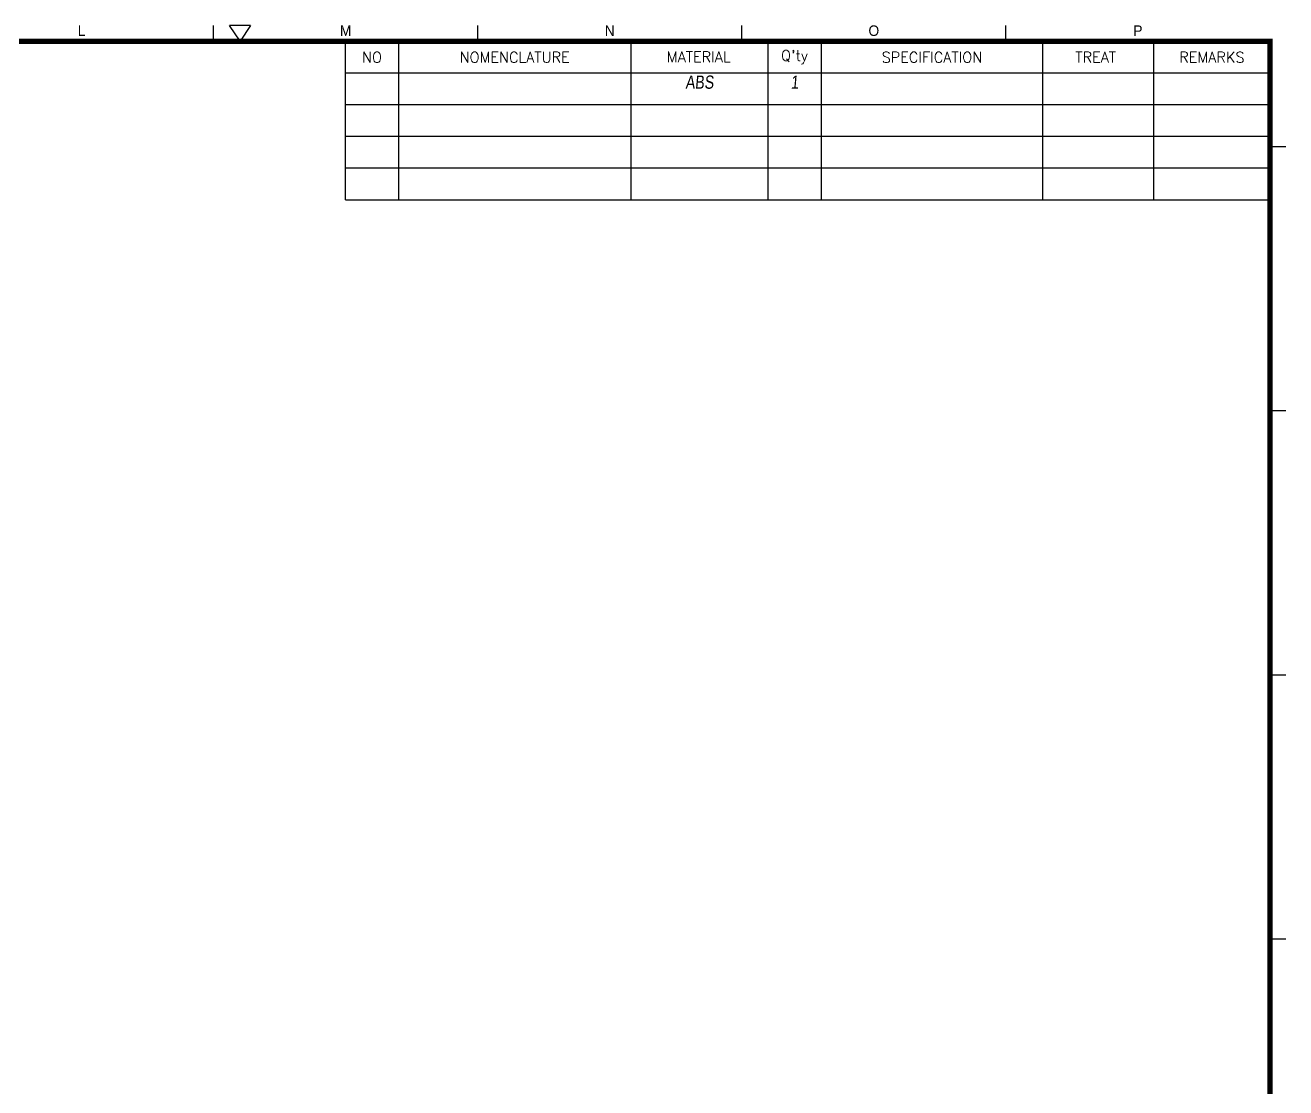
# Model space of a CAD drawing. Extents: x -425 to 6552, y -3049 to 3105.
# Drawn here: x 1516.9 to 1755.6, y -1581.5 to -1380.4 of the extents above; entities that cross this region are included whole.
import ezdxf
from ezdxf.enums import TextEntityAlignment as Align

# ---------------------------------------------------------------- set-up
doc = ezdxf.new("R2010")
doc.units = 0
doc.layers.get('0').update_dxf_attribs({"linetype": 'CONTINUOUS'})
doc.styles.add('A', font='GOTHIC.TTF')
doc.styles.add('SIM', font='simplex')
doc.styles.get("Standard").update_dxf_attribs({"font": 'gulim.ttc', "width": 0.8, "height": 2})

msp = doc.modelspace()

# ---------------------------------------------------------------- linework, layer by layer
for p, q in [((1552.59, -1383.39), (1552.59, -1380.39)), ((1557.59, -1383.39), (1555.59, -1380.39)), ((1559.59, -1380.39), (1555.59, -1380.39)), ((1559.59, -1380.39), (1557.59, -1383.39)), ((1602.59, -1383.39), (1602.59, -1380.39)), ((1652.59, -1383.39), (1652.59, -1380.39)), ((1702.59, -1383.39), (1702.59, -1380.39)), ((1577.59, -1413.39), (1577.59, -1383.39)), ((1587.59, -1383.39), (1587.59, -1413.39)), ((1631.59, -1383.39), (1631.59, -1413.39)), ((1657.59, -1413.39), (1657.59, -1383.39)), ((1667.59, -1383.39), (1667.59, -1413.39)), ((1709.59, -1413.39), (1709.59, -1383.39)), ((1730.59, -1413.39), (1730.59, -1383.39)), ((1577.59, -1389.39), (1752.59, -1389.39)), ((1577.59, -1395.39), (1752.59, -1395.39)), ((1577.59, -1401.39), (1752.59, -1401.39)), ((1755.59, -1403.39), (1752.59, -1403.39)), ((1577.59, -1407.39), (1752.59, -1407.39)), ((1577.59, -1413.39), (1752.59, -1413.39)), ((1755.59, -1453.39), (1752.59, -1453.39)), ((1755.59, -1503.39), (1752.59, -1503.39)), ((1755.59, -1553.39), (1752.59, -1553.39))]:
    msp.add_line(p, q)
at = {"const_width": 1}
msp.add_lwpolyline([(1752.59, -1383.39), (952.59, -1383.39), (952.59, -1933.39), (1752.59, -1933.39)], close=True, dxfattribs=at)

# ---------------------------------------------------------------- texts
for s, p in [('L', (1527.59, -1381.39)), ('M', (1577.59, -1381.39)), ('N', (1627.59, -1381.39)), ('O', (1677.59, -1381.39)), ('P', (1727.59, -1381.39))]:
    msp.add_text(s, height=2).set_placement(p, align=Align.MIDDLE)
at = {"style": 'SIM'}
for s, p in [('NO', (1582.59, -1386.42)), ('NOMENCLATURE', (1609.59, -1386.42)), ("Q'ty", (1662.59, -1386.42)), ('SPECIFICATION', (1688.59, -1386.42)), ('TREAT', (1719.59, -1386.42)), ('REMARKS', (1741.59, -1386.42))]:
    msp.add_text(s, height=2, dxfattribs=at).set_placement(p, align=Align.MIDDLE)
msp.add_text('MATERIAL', height=2, dxfattribs=at).set_placement((1644.43, -1387.36), align=Align.CENTER)
at = {"style": 'A', "oblique": 5, "width": 0.8}
for s, p in [('ABS', (1644.59, -1392.39)), ('1', (1662.59, -1392.39))]:
    msp.add_text(s, height=2.5, dxfattribs=at).set_placement(p, align=Align.CENTER)

doc.saveas('drawing.dxf')
